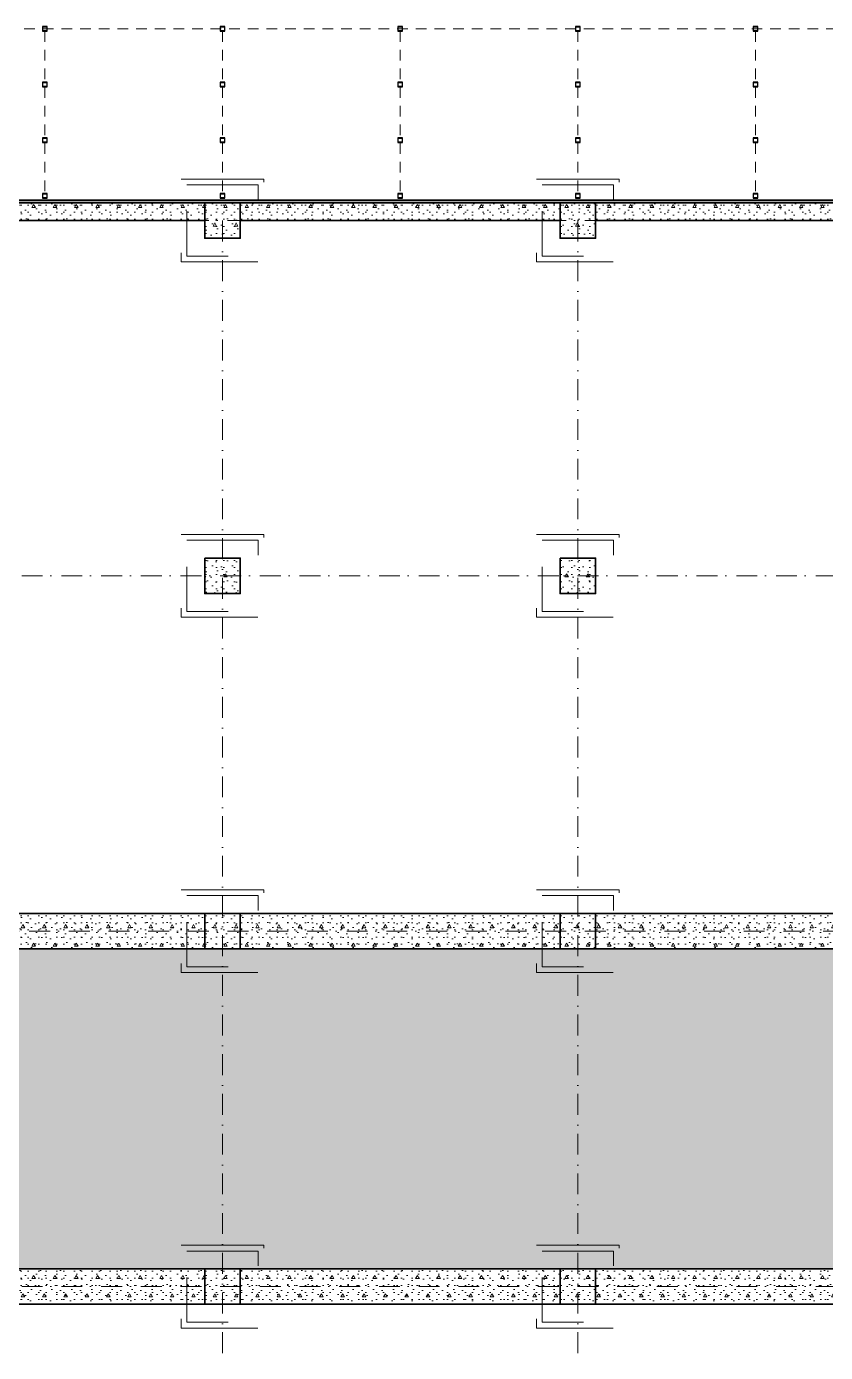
# Model space of a CAD drawing. Header units: millimetres. Extents: x -10605 to 101260, y -15987 to 46355.
# Drawn here: x 30691 to 44181, y 20887 to 43275 of the extents above; entities that cross this region are included whole.
import ezdxf
from ezdxf.enums import TextEntityAlignment as Align

# ---------------------------------------------------------------- set-up
doc = ezdxf.new("R2010")
doc.units = ezdxf.units.MM
doc.header["$MEASUREMENT"] = 0
for name, pattern in [('Dashed', [2903.22, 1451.61, -1451.61]), ('Dot & Dashed', [670.277762, 352.777767, -176.388884, 0, -141.111112]), ('thk_line_type', [315, 180, -135])]:
    doc.linetypes.add(name, pattern=pattern)
for name, color, linetype, lineweight in [('0_Ном._пера__200', 7, 'Continuous', 0), ('Металлический каркас здания_Ном._пера__91', 255, 'Continuous', 0), ('Металлический каркас здания_Ном._пера__98', 7, 'Continuous', 25), ('Оси_Ном._пера__200', 7, 'Continuous', 0), ('Паспорта Зон Archicad_Ном._пера__100', 7, 'Continuous', 9), ('Стены _Ном._пера__200', 7, 'Continuous', 0), ('Стены _Ном._пера__97', 7, 'Continuous', 35), ('Стены _Ном._пера__99', 7, 'Continuous', 15)]:
    doc.layers.add(name, color=color, linetype=linetype, lineweight=lineweight)
for name, color, linetype in [('Зоны', 7, 'Continuous'), ('Металлический каркас здания', 7, 'Continuous'), ('Оси', 7, 'Continuous'), ('Стены', 7, 'Continuous')]:
    doc.layers.add(name, color=color, linetype=linetype)
doc.layers.add('Зоны_Ном._пера__94', color=7, linetype='Continuous', lineweight=5, true_color=0xc29f9f9f)
doc.layers.add('Стены _Ном._пера__2', color=7, linetype='Continuous', lineweight=0, true_color=0xc2747474)
doc.styles.add('РЎР“Р•РќР•Р\xa0РР\xa0_РЎРўРР›Р¬_1', font='arial.ttf')
pattern_1 = [(0, (0, 0), (0, 623.538), [60, -300]), (0, (180, 311.8), (0, 623.538), [60, -300]), (60, (0, 0), (-540, 311.769), [60, -300]), (60, (360, 0), (-540, 311.769), [60, -300]), (120, (60, 0), (540, 311.769), [60, -300]), (120, (420, 0), (540, 311.769), [60, -300]), (0, (0, 60), (0, 120), [0, -120, 0, -180]), (45, (60, 60), (-84.85282, 84.85282), [0, -90, 0, -150])]

# ---------------------------------------------------------------- blocks, each defined once
blk = doc.blocks.new('Колонна SHS ГК 27')
at = {"layer": 'Металлический каркас здания_Ном._пера__98', "linetype": 'Continuous', "lineweight": 0, "true_color": 0xffffff}
h = blk.add_hatch(dxfattribs=at)
h.set_pattern_fill('Barabбs_tйglakц_бllу', style=0, pattern_type=2)
h.set_pattern_definition([(90, (0, 0), (-60, 0), [])])
h.paths.add_polyline_path([(-40, -40), (40, -40), (40, 40), (-40, 40)])
h.paths.add_polyline_path([(-33.7, -33.7), (-33.7, 33.7), (33.7, 33.7), (33.7, -33.7)], flags=0)
at = {"layer": 'Металлический каркас здания_Ном._пера__98', "color": 7, "linetype": 'Continuous', "lineweight": 25}
for p, q in [((40, 40), (-40, 40)), ((-40, 40), (-40, -40)), ((-33.7, -33.7), (-33.7, 33.7)), ((-33.7, 33.7), (33.7, 33.7)), ((33.7, 33.7), (33.7, -33.7)), ((40, -40), (40, 40)), ((-40, -40), (40, -40)), ((33.7, -33.7), (-33.7, -33.7))]:
    blk.add_line(p, q, dxfattribs=at)
blk = doc.blocks.new('Перекрытие_2', base_point=(-300, 28300))
at = {"layer": '0_Ном._пера__200', "color": 7, "linetype": 'Continuous', "lineweight": 0, "flags": 128}
blk.add_lwpolyline([(-300, 28300), (-300, 21700), (98300, 21700), (98300, 28300), (52300, 28300), (52300, 34300), (45700, 34300), (45700, 28300)], close=True, dxfattribs=at)
blk = doc.blocks.new('Перекрытие_171', base_point=(39300, 22700))
at = {"layer": 'Стены _Ном._пера__200', "color": 7, "linetype": 'Dashed', "lineweight": 0, "flags": 128}
blk.add_lwpolyline([(39300, 22700), (40700, 22700), (40700, 21300), (39300, 21300)], close=True, dxfattribs=at)
blk = doc.blocks.new('Перекрытие_172', base_point=(39400, 22600))
at = {"layer": 'Стены _Ном._пера__200', "color": 7, "linetype": 'Dashed', "lineweight": 0, "flags": 128}
blk.add_lwpolyline([(39400, 22600), (40600, 22600), (40600, 21400), (39400, 21400)], close=True, dxfattribs=at)
blk = doc.blocks.new('Перекрытие_173', base_point=(33300, 22700))
at = {"layer": 'Стены _Ном._пера__200', "color": 7, "linetype": 'Dashed', "lineweight": 0, "flags": 128}
blk.add_lwpolyline([(33300, 22700), (34700, 22700), (34700, 21300), (33300, 21300)], close=True, dxfattribs=at)
blk = doc.blocks.new('Перекрытие_174', base_point=(33400, 22600))
at = {"layer": 'Стены _Ном._пера__200', "color": 7, "linetype": 'Dashed', "lineweight": 0, "flags": 128}
blk.add_lwpolyline([(33400, 22600), (34600, 22600), (34600, 21400), (33400, 21400)], close=True, dxfattribs=at)
blk = doc.blocks.new('Перекрытие_207', base_point=(39300, 28700))
at = {"layer": 'Стены _Ном._пера__200', "color": 7, "linetype": 'Dashed', "lineweight": 0, "flags": 128}
blk.add_lwpolyline([(39300, 28700), (40700, 28700), (40700, 27300), (39300, 27300)], close=True, dxfattribs=at)
blk = doc.blocks.new('Перекрытие_208', base_point=(39400, 28600))
at = {"layer": 'Стены _Ном._пера__200', "color": 7, "linetype": 'Dashed', "lineweight": 0, "flags": 128}
blk.add_lwpolyline([(39400, 28600), (40600, 28600), (40600, 27400), (39400, 27400)], close=True, dxfattribs=at)
blk = doc.blocks.new('Перекрытие_209', base_point=(33300, 28700))
at = {"layer": 'Стены _Ном._пера__200', "color": 7, "linetype": 'Dashed', "lineweight": 0, "flags": 128}
blk.add_lwpolyline([(33300, 28700), (34700, 28700), (34700, 27300), (33300, 27300)], close=True, dxfattribs=at)
blk = doc.blocks.new('Перекрытие_210', base_point=(33400, 28600))
at = {"layer": 'Стены _Ном._пера__200', "color": 7, "linetype": 'Dashed', "lineweight": 0, "flags": 128}
blk.add_lwpolyline([(33400, 28600), (34600, 28600), (34600, 27400), (33400, 27400)], close=True, dxfattribs=at)
blk = doc.blocks.new('Перекрытие_243', base_point=(39300, 34700))
at = {"layer": 'Стены _Ном._пера__200', "color": 7, "linetype": 'Dashed', "lineweight": 0, "flags": 128}
blk.add_lwpolyline([(39300, 34700), (40700, 34700), (40700, 33300), (39300, 33300)], close=True, dxfattribs=at)
blk = doc.blocks.new('Перекрытие_244', base_point=(39400, 34600))
at = {"layer": 'Стены _Ном._пера__200', "color": 7, "linetype": 'Dashed', "lineweight": 0, "flags": 128}
blk.add_lwpolyline([(39400, 34600), (40600, 34600), (40600, 33400), (39400, 33400)], close=True, dxfattribs=at)
blk = doc.blocks.new('Перекрытие_245', base_point=(33300, 34700))
at = {"layer": 'Стены _Ном._пера__200', "color": 7, "linetype": 'Dashed', "lineweight": 0, "flags": 128}
blk.add_lwpolyline([(33300, 34700), (34700, 34700), (34700, 33300), (33300, 33300)], close=True, dxfattribs=at)
blk = doc.blocks.new('Перекрытие_246', base_point=(33400, 34600))
at = {"layer": 'Стены _Ном._пера__200', "color": 7, "linetype": 'Dashed', "lineweight": 0, "flags": 128}
blk.add_lwpolyline([(33400, 34600), (34600, 34600), (34600, 33400), (33400, 33400)], close=True, dxfattribs=at)
blk = doc.blocks.new('Перекрытие_279', base_point=(39300, 40700))
at = {"layer": 'Стены _Ном._пера__200', "color": 7, "linetype": 'Dashed', "lineweight": 0, "flags": 128}
blk.add_lwpolyline([(39300, 40700), (40700, 40700), (40700, 39300), (39300, 39300)], close=True, dxfattribs=at)
blk = doc.blocks.new('Перекрытие_280', base_point=(39400, 40600))
at = {"layer": 'Стены _Ном._пера__200', "color": 7, "linetype": 'Dashed', "lineweight": 0, "flags": 128}
blk.add_lwpolyline([(39400, 40600), (40600, 40600), (40600, 39400), (39400, 39400)], close=True, dxfattribs=at)
blk = doc.blocks.new('Перекрытие_281', base_point=(33300, 40700))
at = {"layer": 'Стены _Ном._пера__200', "color": 7, "linetype": 'Dashed', "lineweight": 0, "flags": 128}
blk.add_lwpolyline([(33300, 40700), (34700, 40700), (34700, 39300), (33300, 39300)], close=True, dxfattribs=at)
blk = doc.blocks.new('Перекрытие_282', base_point=(33400, 40600))
at = {"layer": 'Стены _Ном._пера__200', "color": 7, "linetype": 'Dashed', "lineweight": 0, "flags": 128}
blk.add_lwpolyline([(33400, 40600), (34600, 40600), (34600, 39400), (33400, 39400)], close=True, dxfattribs=at)
blk = doc.blocks.new('Перекрытие_292', base_point=(-300, 28300))
at = {"layer": '0_Ном._пера__200', "color": 7, "linetype": 'Continuous', "lineweight": 0, "flags": 128}
blk.add_lwpolyline([(-300, 28300), (-300, 21700), (98300, 21700), (98300, 28300), (52300, 28300), (52300, 34300), (45700, 34300), (45700, 28300)], close=True, dxfattribs=at)
blk = doc.blocks.new('Стена_3', base_point=(98225, 40225))
at = {"layer": 'Стены', "linetype": 'Continuous', "lineweight": 0, "true_color": 0xffffff}
blk.add_hatch(color=7, dxfattribs=at).paths.add_polyline_path([(98329, 40335), (-328, 40335), (-328, 40329), (98329, 40329)])
at = {"layer": 'Стены _Ном._пера__200', "color": 7, "linetype": 'Continuous', "lineweight": 0}
blk.add_line((98329, 40335), (-328, 40335), dxfattribs=at)
at = {"layer": 'Стены _Ном._пера__200', "color": 7, "linetype": 'Continuous', "lineweight": 0, "flags": 128}
blk.add_lwpolyline([(-328, 40329), (98329, 40329)], dxfattribs=at)
at = {"layer": 'Стены _Ном._пера__99', "color": 7, "linetype": 'Continuous', "lineweight": 15}
blk.add_line((98335, 40337), (-334, 40337), dxfattribs=at)
at = {"layer": 'Стены _Ном._пера__99', "color": 7, "linetype": 'Continuous', "lineweight": 15, "flags": 128}
blk.add_lwpolyline([(98337, 40346), (-346, 40346)], dxfattribs=at)
blk = doc.blocks.new('Стена_13', base_point=(0, 28000))
at = {"layer": 'Стены _Ном._пера__2', "linetype": 'Continuous', "lineweight": 0, "true_color": 0x747474}
h = blk.add_hatch(dxfattribs=at)
h.set_pattern_fill('бетон_строительный__2_', color=8, style=0, pattern_type=2)
h.set_pattern_definition(pattern_1)
h.paths.add_polyline_path([(33700, 28300), (28300, 28300), (28300, 27700), (33700, 27700)])
h = blk.add_hatch(dxfattribs=at)
h.set_pattern_fill('бетон_строительный__2_', color=8, style=0, pattern_type=2)
h.set_pattern_definition(pattern_1)
h.paths.add_polyline_path([(39700, 28300), (34300, 28300), (34300, 27700), (39700, 27700)])
h = blk.add_hatch(dxfattribs=at)
h.set_pattern_fill('бетон_строительный__2_', color=8, style=0, pattern_type=2)
h.set_pattern_definition(pattern_1)
h.paths.add_polyline_path([(45700, 28300), (40300, 28300), (40300, 27700), (45700, 27700)])
at = {"layer": 'Стены _Ном._пера__97', "color": 7, "linetype": 'Continuous', "lineweight": 35, "flags": 128}
for points in [[(33700, 28300), (28300, 28300)], [(39700, 28300), (34300, 28300)], [(45700, 28300), (40300, 28300)], [(28300, 27700), (33700, 27700)], [(34300, 27700), (39700, 27700)], [(40300, 27700), (45700, 27700)]]:
    blk.add_lwpolyline(points, dxfattribs=at)
blk = doc.blocks.new('Стена_19', base_point=(98000, 22000))
at = {"layer": 'Стены _Ном._пера__2', "linetype": 'Continuous', "lineweight": 0, "true_color": 0x747474}
h = blk.add_hatch(dxfattribs=at)
h.set_pattern_fill('бетон_строительный__2_', color=8, style=0, pattern_type=2)
h.set_pattern_definition(pattern_1)
h.paths.add_polyline_path([(28300, 22300), (28300, 21700), (33700, 21700), (33700, 22300)])
h = blk.add_hatch(dxfattribs=at)
h.set_pattern_fill('бетон_строительный__2_', color=8, style=0, pattern_type=2)
h.set_pattern_definition(pattern_1)
h.paths.add_polyline_path([(34300, 22300), (34300, 21700), (39700, 21700), (39700, 22300)])
h = blk.add_hatch(dxfattribs=at)
h.set_pattern_fill('бетон_строительный__2_', color=8, style=0, pattern_type=2)
h.set_pattern_definition(pattern_1)
h.paths.add_polyline_path([(45700, 22300), (40300, 22300), (40300, 21700), (45700, 21700)])
at = {"layer": 'Стены _Ном._пера__97', "color": 7, "linetype": 'Continuous', "lineweight": 35, "flags": 128}
for points in [[(33700, 22300), (28300, 22300)], [(39700, 22300), (34300, 22300)], [(45700, 22300), (40300, 22300)], [(28300, 21700), (33700, 21700)], [(34300, 21700), (39700, 21700)], [(40300, 21700), (45700, 21700)]]:
    blk.add_lwpolyline(points, dxfattribs=at)
blk = doc.blocks.new('Стена_25', base_point=(-300, 40300))
at = {"layer": 'Стены _Ном._пера__2', "linetype": 'Continuous', "lineweight": 0, "true_color": 0x747474}
h = blk.add_hatch(dxfattribs=at)
h.set_pattern_fill('бетон_строительный__2_', color=8, style=0, pattern_type=2)
h.set_pattern_definition(pattern_1)
h.paths.add_polyline_path([(28300, 40000), (33700, 40000), (33700, 40300), (28300, 40300)])
h = blk.add_hatch(dxfattribs=at)
h.set_pattern_fill('бетон_строительный__2_', color=8, style=0, pattern_type=2)
h.set_pattern_definition(pattern_1)
h.paths.add_polyline_path([(34300, 40300), (34300, 40000), (39700, 40000), (39700, 40300)])
h = blk.add_hatch(dxfattribs=at)
h.set_pattern_fill('бетон_строительный__2_', color=8, style=0, pattern_type=2)
h.set_pattern_definition(pattern_1)
h.paths.add_polyline_path([(40300, 40000), (45700, 40000), (45700, 40300), (40300, 40300)])
at = {"layer": 'Стены _Ном._пера__97', "color": 7, "linetype": 'Continuous', "lineweight": 35, "flags": 128}
for points in [[(33700, 40300), (28300, 40300)], [(39700, 40300), (34300, 40300)], [(45700, 40300), (40300, 40300)], [(28300, 40000), (33700, 40000)], [(34300, 40000), (39700, 40000)], [(40300, 40000), (45700, 40000)]]:
    blk.add_lwpolyline(points, dxfattribs=at)
blk = doc.blocks.new('Колонна_85', base_point=(40000, 22000))
at = {"layer": 'Стены', "linetype": 'Continuous', "lineweight": 0, "true_color": 0x000000}
h = blk.add_hatch(dxfattribs=at)
h.set_pattern_fill('бетон_строительный__2_', color=18, style=0, pattern_type=2)
h.set_pattern_definition(pattern_1)
h.paths.add_polyline_path([(39700, 22300), (39700, 21700), (40300, 21700), (40300, 22300)])
at = {"layer": 'Стены _Ном._пера__97', "color": 7, "linetype": 'Continuous', "lineweight": 35, "flags": 128}
blk.add_lwpolyline([(39700, 22300), (39700, 21700), (40300, 21700), (40300, 22300)], close=True, dxfattribs=at)
blk = doc.blocks.new('Колонна_86', base_point=(34000, 22000))
at = {"layer": 'Стены', "linetype": 'Continuous', "lineweight": 0, "true_color": 0x000000}
h = blk.add_hatch(dxfattribs=at)
h.set_pattern_fill('бетон_строительный__2_', color=18, style=0, pattern_type=2)
h.set_pattern_definition(pattern_1)
h.paths.add_polyline_path([(33700, 22300), (33700, 21700), (34300, 21700), (34300, 22300)])
at = {"layer": 'Стены _Ном._пера__97', "color": 7, "linetype": 'Continuous', "lineweight": 35, "flags": 128}
blk.add_lwpolyline([(33700, 22300), (33700, 21700), (34300, 21700), (34300, 22300)], close=True, dxfattribs=at)
blk = doc.blocks.new('Колонна_103', base_point=(40000, 28000))
at = {"layer": 'Стены', "linetype": 'Continuous', "lineweight": 0, "true_color": 0x000000}
h = blk.add_hatch(dxfattribs=at)
h.set_pattern_fill('бетон_строительный__2_', color=18, style=0, pattern_type=2)
h.set_pattern_definition(pattern_1)
h.paths.add_polyline_path([(39700, 28300), (39700, 27700), (40300, 27700), (40300, 28300)])
at = {"layer": 'Стены _Ном._пера__97', "color": 7, "linetype": 'Continuous', "lineweight": 35, "flags": 128}
blk.add_lwpolyline([(39700, 28300), (39700, 27700), (40300, 27700), (40300, 28300)], close=True, dxfattribs=at)
blk = doc.blocks.new('Колонна_104', base_point=(34000, 28000))
at = {"layer": 'Стены', "linetype": 'Continuous', "lineweight": 0, "true_color": 0x000000}
h = blk.add_hatch(dxfattribs=at)
h.set_pattern_fill('бетон_строительный__2_', color=18, style=0, pattern_type=2)
h.set_pattern_definition(pattern_1)
h.paths.add_polyline_path([(33700, 28300), (33700, 27700), (34300, 27700), (34300, 28300)])
at = {"layer": 'Стены _Ном._пера__97', "color": 7, "linetype": 'Continuous', "lineweight": 35, "flags": 128}
blk.add_lwpolyline([(33700, 28300), (33700, 27700), (34300, 27700), (34300, 28300)], close=True, dxfattribs=at)
blk = doc.blocks.new('Колонна_121', base_point=(40000, 34000))
at = {"layer": 'Стены', "linetype": 'Continuous', "lineweight": 0, "true_color": 0x000000}
h = blk.add_hatch(dxfattribs=at)
h.set_pattern_fill('бетон_строительный__2_', color=18, style=0, pattern_type=2)
h.set_pattern_definition(pattern_1)
h.paths.add_polyline_path([(39700, 34300), (39700, 33700), (40300, 33700), (40300, 34300)])
at = {"layer": 'Стены _Ном._пера__97', "color": 7, "linetype": 'Continuous', "lineweight": 35, "flags": 128}
blk.add_lwpolyline([(39700, 34300), (39700, 33700), (40300, 33700), (40300, 34300)], close=True, dxfattribs=at)
blk = doc.blocks.new('Колонна_122', base_point=(34000, 34000))
at = {"layer": 'Стены', "linetype": 'Continuous', "lineweight": 0, "true_color": 0x000000}
h = blk.add_hatch(dxfattribs=at)
h.set_pattern_fill('бетон_строительный__2_', color=18, style=0, pattern_type=2)
h.set_pattern_definition(pattern_1)
h.paths.add_polyline_path([(33700, 34300), (33700, 33700), (34300, 33700), (34300, 34300)])
at = {"layer": 'Стены _Ном._пера__97', "color": 7, "linetype": 'Continuous', "lineweight": 35, "flags": 128}
blk.add_lwpolyline([(33700, 34300), (33700, 33700), (34300, 33700), (34300, 34300)], close=True, dxfattribs=at)
blk = doc.blocks.new('Колонна_139', base_point=(40000, 40000))
at = {"layer": 'Стены', "linetype": 'Continuous', "lineweight": 0, "true_color": 0x000000}
h = blk.add_hatch(dxfattribs=at)
h.set_pattern_fill('бетон_строительный__2_', color=18, style=0, pattern_type=2)
h.set_pattern_definition(pattern_1)
h.paths.add_polyline_path([(39700, 40300), (39700, 39700), (40300, 39700), (40300, 40300)])
at = {"layer": 'Стены _Ном._пера__97', "color": 7, "linetype": 'Continuous', "lineweight": 35, "flags": 128}
blk.add_lwpolyline([(39700, 40300), (39700, 39700), (40300, 39700), (40300, 40300)], close=True, dxfattribs=at)
blk = doc.blocks.new('Колонна_140', base_point=(34000, 40000))
at = {"layer": 'Стены', "linetype": 'Continuous', "lineweight": 0, "true_color": 0x000000}
h = blk.add_hatch(dxfattribs=at)
h.set_pattern_fill('бетон_строительный__2_', color=18, style=0, pattern_type=2)
h.set_pattern_definition(pattern_1)
h.paths.add_polyline_path([(33700, 40300), (33700, 39700), (34300, 39700), (34300, 40300)])
at = {"layer": 'Стены _Ном._пера__97', "color": 7, "linetype": 'Continuous', "lineweight": 35, "flags": 128}
blk.add_lwpolyline([(33700, 40300), (33700, 39700), (34300, 39700), (34300, 40300)], close=True, dxfattribs=at)
blk = doc.blocks.new('Стандартный Маркер Сетки')
at = {"layer": 'Оси_Ном._пера__200', "color": 7, "linetype": 'Dot & Dashed', "lineweight": 0}
blk.add_line((0, 0), (107805, 0), dxfattribs=at)
at = {"layer": 'Оси_Ном._пера__200', "color": 7, "lineweight": 0, "style": 'РЎР“Р•РќР•Р\xa0РР\xa0_РЎРўРР›Р¬_1'}
blk.add_attdef('AC_MarkerText_1', text='', height=300, dxfattribs=at).set_placement((108205, 150), align=Align.TOP_CENTER)
blk = doc.blocks.new('Стандартный Маркер Сетки_2')
at = {"layer": 'Оси_Ном._пера__200', "color": 7, "linetype": 'Dot & Dashed', "lineweight": 0}
blk.add_line((0, 0), (107930, 0), dxfattribs=at)
at = {"layer": 'Оси_Ном._пера__200', "color": 7, "lineweight": 0, "style": 'РЎР“Р•РќР•Р\xa0РР\xa0_РЎРўРР›Р¬_1'}
blk.add_attdef('AC_MarkerText_1', text='', height=300, dxfattribs=at).set_placement((108330, 150), align=Align.TOP_CENTER)
blk = doc.blocks.new('Стандартный Маркер Сетки_3')
at = {"layer": 'Оси_Ном._пера__200', "color": 7, "linetype": 'Dot & Dashed', "lineweight": 0}
blk.add_line((0, 0), (107930, 0), dxfattribs=at)
at = {"layer": 'Оси_Ном._пера__200', "color": 7, "lineweight": 0, "style": 'РЎР“Р•РќР•Р\xa0РР\xa0_РЎРўРР›Р¬_1'}
blk.add_attdef('AC_MarkerText_1', text='', height=300, dxfattribs=at).set_placement((108330, 150), align=Align.TOP_CENTER)
blk = doc.blocks.new('Балка - Швеллер ПП 27_4')
at = {"layer": 'Металлический каркас здания_Ном._пера__91', "color": 255, "linetype": 'thk_line_type', "lineweight": 0}
blk.add_line((0, 0), (90250, 0), dxfattribs=at)
blk = doc.blocks.new('Балка - Швеллер ПП 27_3')
at = {"layer": 'Металлический каркас здания_Ном._пера__91', "color": 255, "linetype": 'thk_line_type', "lineweight": 0}
blk.add_line((0, 0), (2822, 0), dxfattribs=at)
blk = doc.blocks.new('Технический коридор_1_2', base_point=(36816, 30293))
at = {"layer": 'Зоны_Ном._пера__94', "linetype": 'Continuous', "lineweight": 0, "true_color": 0x272727}
blk.add_hatch(color=250, dxfattribs=at).paths.add_polyline_path([(300, 22300), (97700, 22300), (97700, 27700), (51700, 27700), (51700, 33700), (46300, 33700), (46300, 27700), (300, 27700)])
at = {"layer": 'Паспорта Зон Archicad_Ном._пера__100', "color": 7, "lineweight": 9, "style": 'РЎР“Р•РќР•Р\xa0РР\xa0_РЎРўРР›Р¬_1'}
for tag, p in [('DUMMY_112', (49234, 30859)), ('ROOM_AREA', (50442, 22727))]:
    blk.add_attdef(tag, text='', height=300, dxfattribs=at).set_placement(p, align=Align.MIDDLE_CENTER)
blk = doc.blocks.new('Стандартный Маркер Сетки_4')
at = {"layer": 'Оси_Ном._пера__200', "color": 7, "linetype": 'Dot & Dashed', "lineweight": 0}
for q in [(55187, 0), (0, 0)]:
    blk.add_line((0, 0), q, dxfattribs=at)
at = {"layer": 'Оси_Ном._пера__200', "color": 7, "lineweight": 0, "style": 'РЎР“Р•РќР•Р\xa0РР\xa0_РЎРўРР›Р¬_1'}
blk.add_attdef('AC_MarkerText_1', text='', height=300, rotation=90, dxfattribs=at).set_placement((55368, -69), align=Align.TOP_CENTER)

msp = doc.modelspace()

# ---------------------------------------------------------------- linework, layer by layer
at = {"layer": 'Зоны_Ном._пера__94', "color": 253, "linetype": 'Continuous', "lineweight": 5, "true_color": 0x9f9f9f, "flags": 128}
msp.add_lwpolyline([(299.99987, 22300.00013), (97699.99999, 22300.00013), (97699.99999, 27700.00012), (51699.75543, 27700.00012), (51699.75543, 33700.00004), (46300.24443, 33700.00004), (46300.24443, 27700.00012), (299.99987, 27700.00012)], close=True, dxfattribs=at)

# ---------------------------------------------------------------- block references
at = {"color": 7, "linetype": 'Continuous', "lineweight": 0}
for name in ['Перекрытие_2', 'Перекрытие_292']:
    msp.add_blockref(name, (-300.00021, 28300.00021), dxfattribs=at)
at = {"layer": 'Зоны', "color": 7, "linetype": 'Continuous', "lineweight": 9}
msp.add_blockref('Технический коридор_1_2', (36815.94606, 30292.53044), dxfattribs=at)
at = {"layer": 'Металлический каркас здания', "color": 7, "linetype": 'Continuous', "lineweight": 9, "xscale": -1, "zscale": 1000, "rotation": 180}
msp.add_blockref('Балка - Швеллер ПП 27_4', (3875, 43237.49337), dxfattribs=at)
at = {"layer": 'Металлический каркас здания', "color": 7, "linetype": 'Continuous', "lineweight": 9, "zscale": 1000, "rotation": 270}
for p in [(31000.00007, 43197.49337), (34000.00007, 43197.49337), (37000.00007, 43197.49337), (40000.00007, 43197.49337), (43000.00007, 43197.49337)]:
    msp.add_blockref('Балка - Швеллер ПП 27_3', p, dxfattribs=at)
at = {"layer": 'Металлический каркас здания_Ном._пера__98', "color": 7, "linetype": 'Continuous', "lineweight": 25, "zscale": 1000, "rotation": 90}
for p in [(31000.00007, 43234.99337), (34000.00007, 43234.99337), (37000.00007, 43234.99337), (40000.00007, 43234.99337), (43000.00007, 43234.99337), (31000.00007, 42294.99562), (34000.00007, 42294.99562), (37000.00007, 42294.99562), (40000.00007, 42294.99562), (43000.00007, 42294.99562), (31000.00007, 41354.99787), (34000.00007, 41354.99787), (37000.00007, 41354.99787), (40000.00007, 41354.99787), (43000.00007, 41354.99787), (31000.00007, 40415.00012), (34000.00007, 40415.00012), (37000.00007, 40415.00012), (40000.00007, 40415.00012), (43000.00007, 40415.00012)]:
    msp.add_blockref('Колонна SHS ГК 27', p, dxfattribs=at)
at = {"layer": 'Оси', "color": 8, "linetype": 'Continuous', "lineweight": 0, "true_color": 0x747474, "xscale": -1, "zscale": 1000}
for name, p in [('Стандартный Маркер Сетки_2', (98125.00021, 40000.00005)), ('Стандартный Маркер Сетки', (98000.00007, 34000.00005)), ('Стандартный Маркер Сетки_3', (98125, 28000.00005)), ('Стандартный Маркер Сетки', (98000.00007, 22000.00005))]:
    msp.add_blockref(name, p, dxfattribs=at)
at = {"layer": 'Оси', "color": 8, "linetype": 'Continuous', "lineweight": 0, "true_color": 0x747474, "zscale": 1000, "rotation": 270}
for p in [(34000, 40000.00005), (40000, 40000.00005)]:
    msp.add_blockref('Стандартный Маркер Сетки_4', p, dxfattribs=at)
at = {"layer": 'Стены', "color": 7, "linetype": 'Dashed', "lineweight": 0}
for name, p in [('Перекрытие_281', (33300, 40700.00005)), ('Перекрытие_282', (33400, 40600.00005)), ('Перекрытие_279', (39300, 40700.00005)), ('Перекрытие_280', (39400, 40600.00005)), ('Перекрытие_245', (33300, 34700.00005)), ('Перекрытие_246', (33400, 34600.00005)), ('Перекрытие_243', (39300, 34700.00005)), ('Перекрытие_244', (39400, 34600.00005)), ('Перекрытие_209', (33300, 28700.00005)), ('Перекрытие_207', (39300, 28700.00005)), ('Перекрытие_210', (33400, 28600.00005)), ('Перекрытие_208', (39400, 28600.00005)), ('Перекрытие_173', (33300, 22700.00005)), ('Перекрытие_171', (39300, 22700.00005)), ('Перекрытие_174', (33400, 22600.00005)), ('Перекрытие_172', (39400, 22600.00005))]:
    msp.add_blockref(name, p, dxfattribs=at)
at = {"layer": 'Стены', "color": 7, "lineweight": 35}
for name, p in [('Стена_3', (98225.35554, 40225.35464)), ('Стена_25', (-300, 40300.00005)), ('Колонна_140', (34000, 40000.00005)), ('Колонна_139', (40000, 40000.00005)), ('Колонна_122', (34000, 34000.00005)), ('Колонна_121', (40000, 34000.00005)), ('Стена_13', (0, 28000.00005)), ('Колонна_104', (34000, 28000.00005)), ('Колонна_103', (40000, 28000.00005)), ('Стена_19', (98000.00007, 22000.00005)), ('Колонна_86', (34000, 22000.00005)), ('Колонна_85', (40000, 22000.00005))]:
    msp.add_blockref(name, p, dxfattribs=at)

doc.saveas('drawing.dxf')
